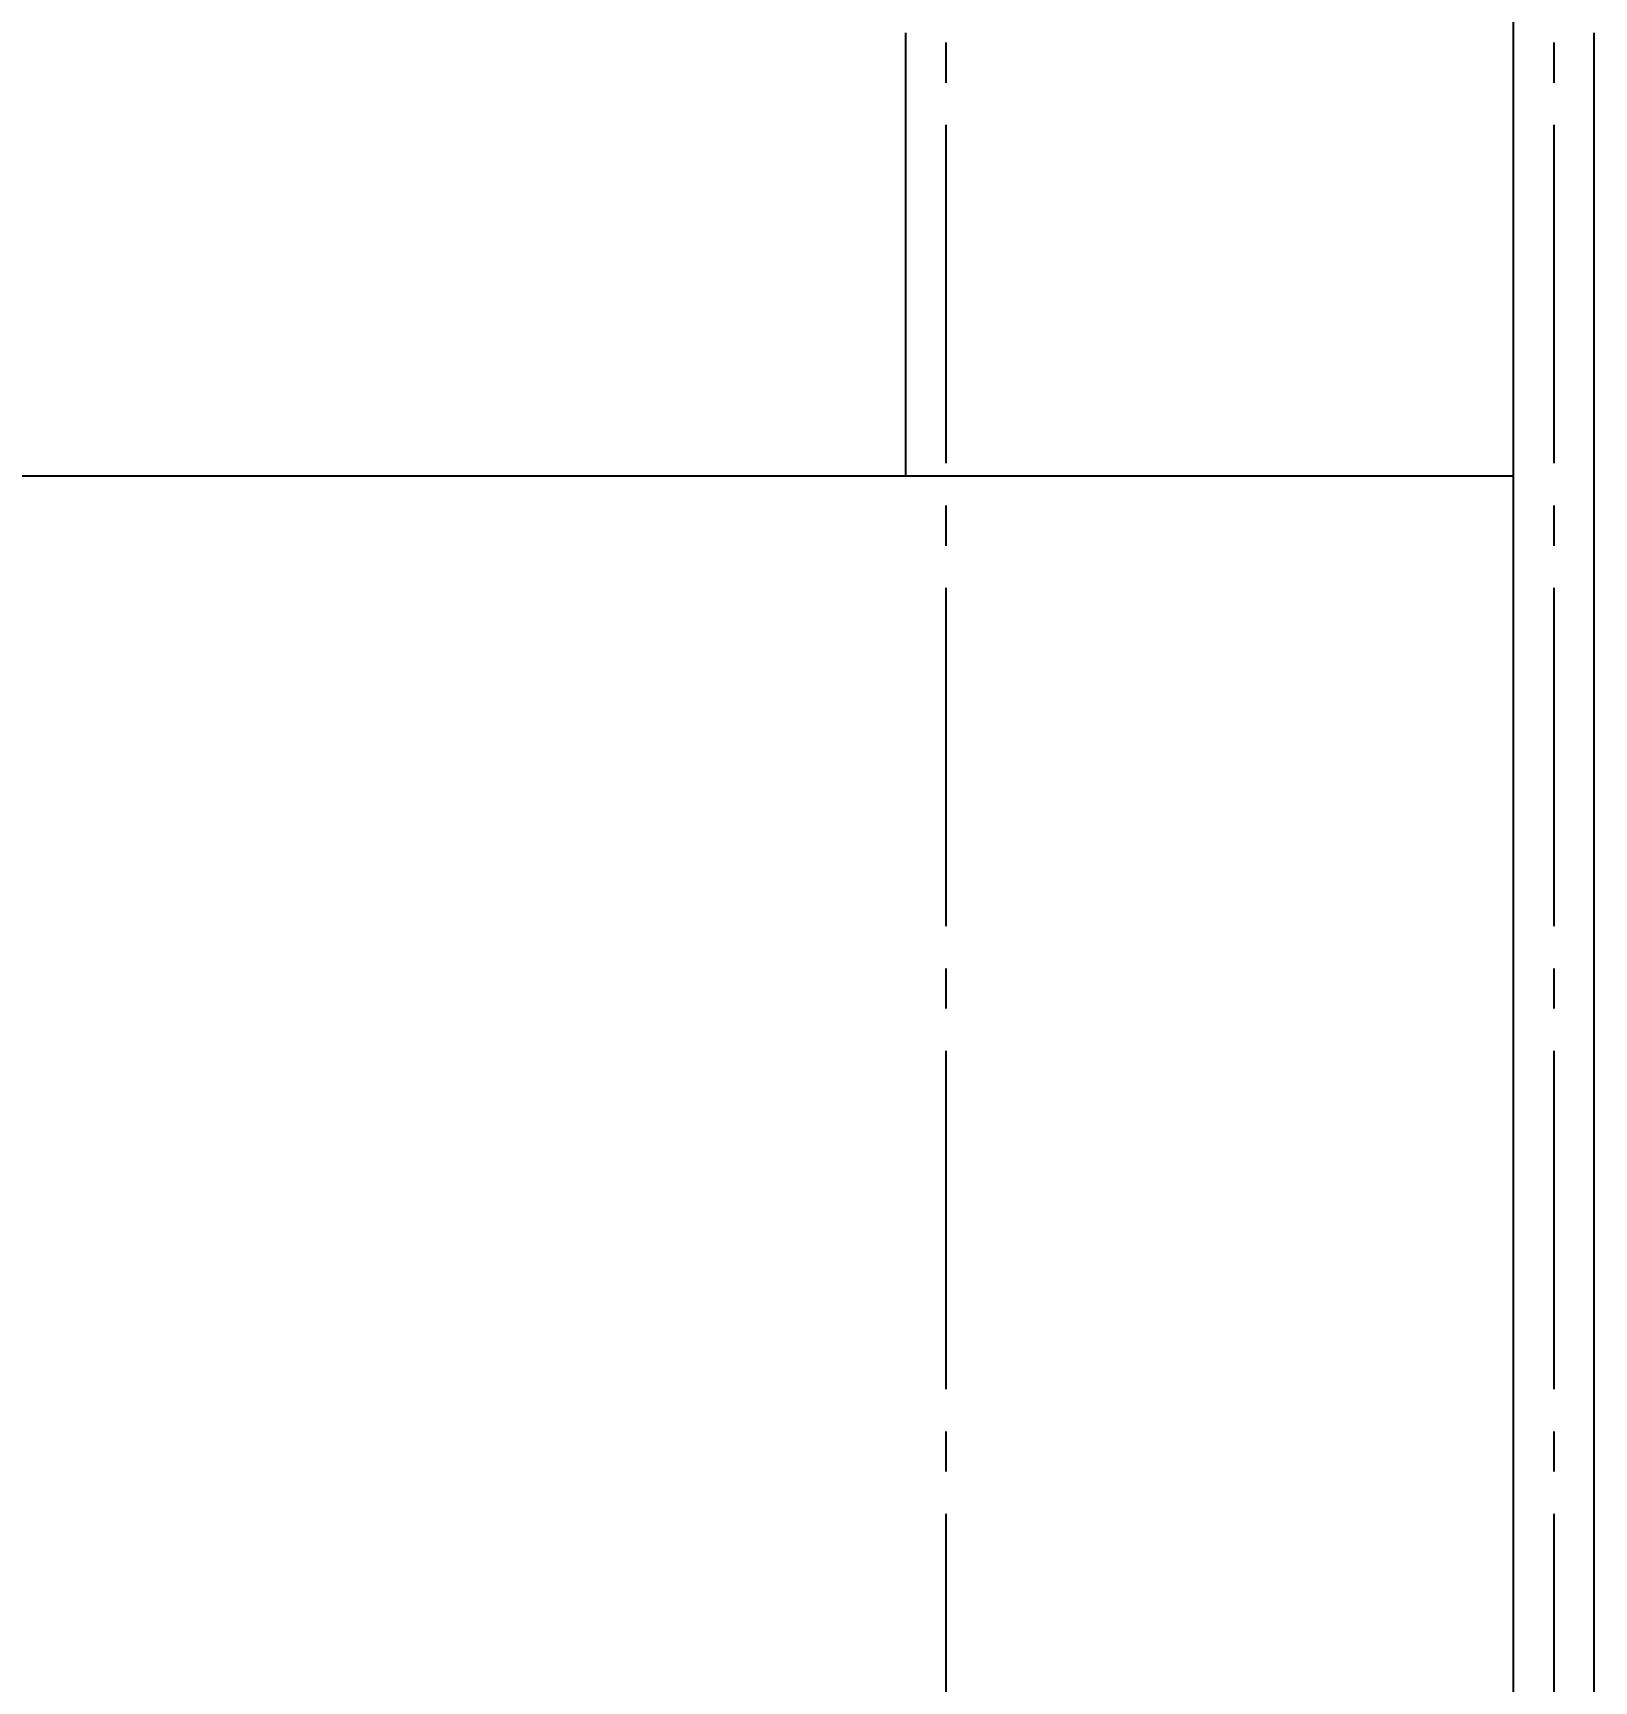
# Model space of a CAD drawing. Header units: millimetres. Extents: x 1217 to 2428, y 234 to 644.
# Drawn here: x 2120.471 to 2124.349, y 378.057 to 382.151 of the extents above; entities that cross this region are included whole.
import ezdxf

# ---------------------------------------------------------------- set-up
doc = ezdxf.new("R2010")
doc.units = ezdxf.units.MM
doc.linetypes.add('ACAD_ISO04W100', pattern=[30, 24, -3, 0, -3])
doc.layers.get('0').update_dxf_attribs({"lineweight": 5})
for name, color, linetype in [('0.1', 251, 'Continuous'), ('0.3', 6, 'Continuous'), ('COTAS', 252, 'Continuous'), ('Ejes', 8, 'Continuous')]:
    doc.layers.add(name, color=color, linetype=linetype)
doc.styles.add('INTERARQ', font='arial.ttf')
doc.dimstyles.new('ESCALA_1-50', dxfattribs={"dimtxt": 0.15, "dimasz": 0.06, "dimexe": 0.18, "dimexo": 0.0625, "dimgap": 0, "dimtad": 0, "dimtih": 1, "dimtoh": 1, "dimzin": 0, "dimdsep": 46, "dimtxsty": 'INTERARQ', "dimblk": 'DIMTICK', "dimcen": 0, "dimse1": 1, "dimse2": 1, "dimclrd": 256, "dimclre": 1, "dimclrt": 2, "dimadec": 0, "dimazin": 0, "dimtfac": 4.5, "dimtofl": 0, "dimtmove": 2, "dimatfit": 3, "dimldrblk": 'DIMTICK', "dimfxl": 1, "dimtolj": 1, "dimtzin": 0, "dimarcsym": 0})

# ---------------------------------------------------------------- blocks, each defined once
blk = doc.blocks.new('DIMTICK')
at = {"color": 1}
for p, q in [((0, 1), (0, -1)), ((-1, 0), (1, 0))]:
    blk.add_line(p, q, dxfattribs=at)
at = {"color": 3, "const_width": 0.141}
blk.add_lwpolyline([(0.707, 0.707), (-0.707, -0.707)], dxfattribs=at)
blk = doc.blocks.new('*D1699')
at = {"layer": 'COTAS', "lineweight": -2, "ltscale": 3, "transparency": 16777216}
for p, q in [((2113.6718, 386.2531), (2117.9305, 386.2531)), ((2122.579, 386.2531), (2118.3202, 386.2531))]:
    blk.add_line(p, q, dxfattribs=at)
at = {"layer": 'Defpoints', "color": 0, "ltscale": 3, "transparency": 16777216}
for p in [(2113.6118, 386.2531), (2122.639, 382.701, 0), (2113.6118, 381.051, 0)]:
    blk.add_point(p, dxfattribs=at)
at = {"layer": 'COTAS', "lineweight": -2, "ltscale": 3, "transparency": 16777216, "xscale": 0.06, "yscale": 0.06, "zscale": 0.06, "rotation": 180}
blk.add_blockref('DIMTICK', (2113.6118, 386.2531), dxfattribs=at)
at = {"layer": 'COTAS', "lineweight": -2, "ltscale": 3, "transparency": 16777216, "xscale": 0.06, "yscale": 0.06, "zscale": 0.06}
blk.add_blockref('DIMTICK', (2122.639, 386.2531), dxfattribs=at)
at = {"layer": 'COTAS', "color": 2, "ltscale": 3, "transparency": 16777216, "insert": (2118.1254, 386.2531), "char_height": 0.15, "attachment_point": 5, "style": 'INTERARQ'}
blk.add_mtext('\\A1;9.03', dxfattribs=at)

msp = doc.modelspace()

# ---------------------------------------------------------------- linework, layer by layer
at = {"layer": '0.1', "ltscale": 3}
msp.add_line((2116.72705, 381.05099, 0), (2121.30035, 381.05099, 0), dxfattribs=at)
at = {"layer": '0.1', "ltscale": 3, "elevation": 0}
for points in [[(2122.63895, 382.15099), (2122.63895, 381.05099)], [(2120.57146, 381.05099), (2121.10035, 381.05099)], [(2121.30035, 381.05099), (2124.14918, 381.05099)]]:
    msp.add_lwpolyline(points, dxfattribs=at)
at = {"layer": '0.3', "ltscale": 3, "elevation": 0}
for points in [[(2124.14918, 376.17099), (2124.14918, 382.37099)], [(2124.34918, 377.97099), (2124.34918, 382.15099)]]:
    msp.add_lwpolyline(points, dxfattribs=at)
at = {"layer": 'Ejes', "linetype": 'ACAD_ISO04W100', "ltscale": 0.035, "elevation": 0}
for points in [[(2122.73916, 384.22243), (2122.73916, 373.9818)], [(2122.73916, 384.22243), (2122.73916, 373.9818)], [(2124.24921, 384.22243), (2124.24921, 373.9818)], [(2124.24921, 384.22243), (2124.24921, 373.9818)]]:
    msp.add_lwpolyline(points, dxfattribs=at)

# ---------------------------------------------------------------- dimensions: what is measured, and where the dimension line sits
at = {"layer": 'COTAS', "ltscale": 3}
dim = msp.add_linear_dim(base=(2113.61178, 386.25306, 0), p1=(2122.63895, 382.70099, 0), p2=(2113.61178, 381.05099, 0), angle=180, dimstyle='ESCALA_1-50', dxfattribs=at)
dim.commit()
dim.dimension.update_dxf_attribs({"geometry": '*D1699', "text_midpoint": (2118.12536, 386.25306, 0)})

doc.saveas('drawing.dxf')
